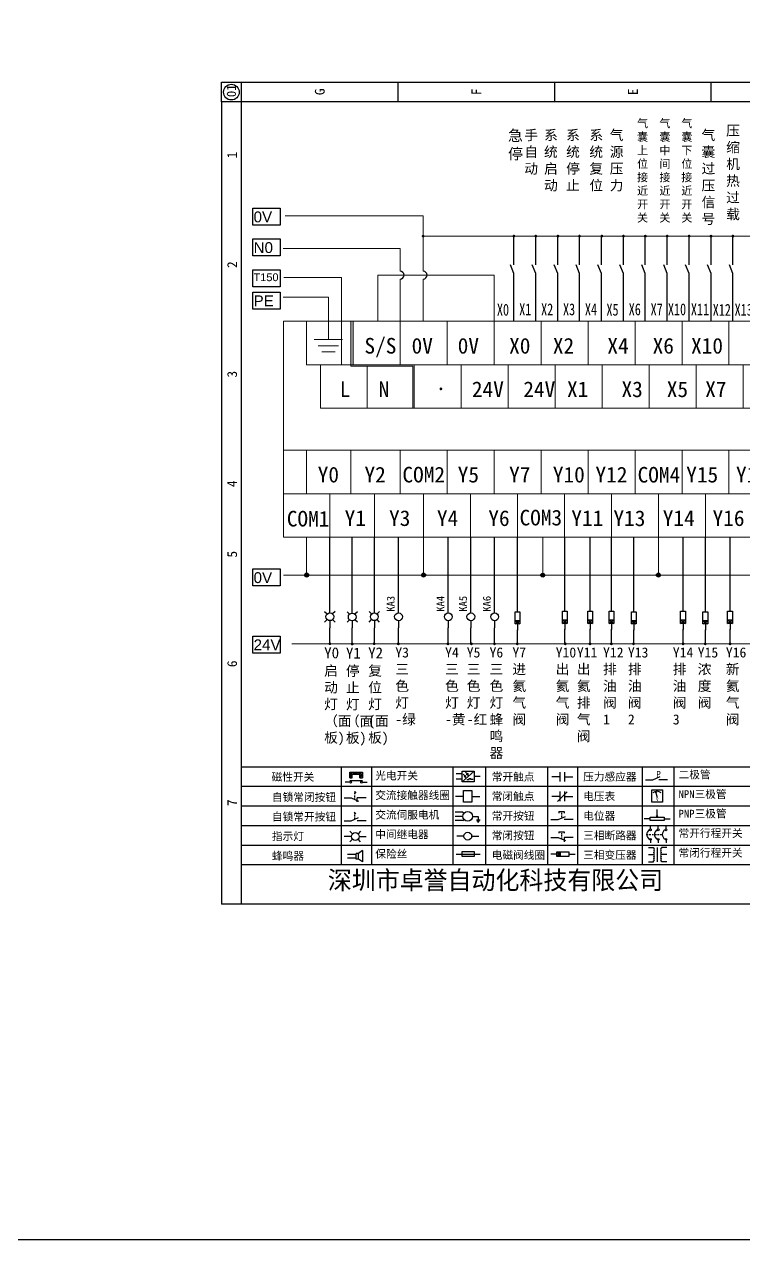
# Model space of a CAD drawing. Extents: x -21176 to 41123, y 80777 to 162275.
# Drawn here: x 38714.5 to 38898.2, y 81013.7 to 81324.3 of the extents above; entities that cross this region are included whole.
import ezdxf

# ---------------------------------------------------------------- set-up
doc = ezdxf.new("R2010")
doc.units = 0
doc.header["$MEASUREMENT"] = 0
doc.layers.add('MISC', color=2, linetype='Continuous')
doc.styles.add('宋体', font='', dxfattribs={"width": 0.75})
doc.styles.add('样式 0', font='')
doc.styles.add('样式 8', font='arial.ttf')
doc.styles.add('汉字', font='')
doc.styles.get('宋体').set_extended_font_data('SimSun')
doc.styles.get('样式 0').set_extended_font_data('KaiTi_GB2312')
doc.styles.get('汉字').set_extended_font_data('新宋体')

# ---------------------------------------------------------------- blocks, each defined once
blk = doc.blocks.new('磁性开关')
at = {"linetype": 'ByBlock'}
h = blk.add_hatch(dxfattribs=at)
h.set_pattern_fill('ANSI31', color=256, scale=0.1, style=0)
h.set_pattern_definition([(45, (0, 0), (-0.224506403, 0.224506403), [])])
h.paths.add_polyline_path([(-1910.88, -776.69), (-1910.88, -775.29), (-1907.69, -775.29), (-1907.69, -776.69), (-1908.31, -776.69), (-1908.31, -775.79), (-1910.25, -775.79), (-1910.25, -776.69)])
for p, q in [((-1910.88, -776.69), (-1910.88, -775.29)), ((-1910.88, -775.29), (-1907.69, -775.29)), ((-1910.25, -776.69), (-1910.25, -775.79)), ((-1910.25, -775.79), (-1908.31, -775.79)), ((-1908.31, -776.69), (-1908.31, -775.79)), ((-1907.69, -775.29), (-1907.69, -776.69)), ((-1910.91, -777.81), (-1912.09, -777.81)), ((-1910.88, -776.69), (-1910.25, -776.69)), ((-1910.88, -777.39), (-1907.69, -777.39)), ((-1908.31, -776.69), (-1907.69, -776.69)), ((-1907.66, -777.81), (-1906.48, -777.81))]:
    blk.add_line(p, q, dxfattribs=at)
for centre in [(-1910.68, -777.81), (-1907.88, -777.81)]:
    blk.add_circle(centre, 0.225, dxfattribs=at)
blk = doc.blocks.new('*U95')
at = {"linetype": 'ByBlock'}
for p, q in [((-1911.92, -782.07), (-1910.06, -782.07)), ((-1910.06, -782.07), (-1908.18, -782.88)), ((-1909.23, -780.45), (-1909.23, -780.67)), ((-1909.23, -780.45), (-1908.92, -780.84)), ((-1909.23, -780.84), (-1909.23, -781.05)), ((-1909.23, -781.23), (-1909.23, -781.44)), ((-1909.23, -781.61), (-1909.23, -781.83)), ((-1909.23, -782), (-1909.23, -782.21)), ((-1909.23, -782.38), (-1909.23, -782.43)), ((-1908.52, -783.07), (-1908.52, -782.07)), ((-1906.25, -782.07), (-1908.52, -782.07))]:
    blk.add_line(p, q, dxfattribs=at)
blk = doc.blocks.new('*U96')
at = {"linetype": 'ByBlock'}
for p, q in [((-1908.88, -791.17), (-1909.23, -790.71)), ((-1909.23, -790.71), (-1909.23, -790.92)), ((-1909.23, -791.09), (-1909.23, -791.31)), ((-1909.23, -791.48), (-1909.23, -791.69)), ((-1909.23, -791.86), (-1909.23, -792.08)), ((-1911.92, -792.89), (-1910.06, -792.89)), ((-1910.06, -792.89), (-1908.18, -792.08)), ((-1909.23, -792.25), (-1909.23, -792.47)), ((-1906.25, -792.89), (-1908.52, -792.89))]:
    blk.add_line(p, q, dxfattribs=at)
blk = doc.blocks.new('蜂鸣器')
at = {"linetype": 'ByBlock'}
for p, q in [((-1908.8, -796.48), (-1911.01, -796.48)), ((-1908.8, -797.46), (-1911.01, -797.46)), ((-1908.25, -796.26), (-1908.8, -796.26)), ((-1908.8, -797.68), (-1908.8, -796.26)), ((-1908.25, -797.68), (-1908.8, -797.68)), ((-1907.17, -795.53), (-1908.25, -796.26)), ((-1908.25, -797.68), (-1908.25, -796.26)), ((-1907.17, -798.41), (-1908.25, -797.68)), ((-1907.17, -795.53), (-1907.17, -798.41))]:
    blk.add_line(p, q, dxfattribs=at)
blk = doc.blocks.new('指示灯')
at = {"linetype": 'ByBlock'}
for p, q in [((-1854.62, -775.59), (-1853.97, -776.23)), ((-1851.9, -775.59), (-1852.54, -776.23)), ((-1854.25, -776.92), (-1856.06, -776.92)), ((-1854.62, -778.25), (-1853.97, -777.61)), ((-1851.9, -778.25), (-1852.54, -777.61)), ((-1852.26, -776.92), (-1850.45, -776.92))]:
    blk.add_line(p, q, dxfattribs=at)
blk.add_circle((-1853.26, -776.92), 0.992, dxfattribs=at)
blk = doc.blocks.new('光电开关')
at = {"linetype": 'ByBlock'}
h = blk.add_hatch(dxfattribs=at)
h.set_pattern_fill('ANSI31', color=256, scale=0.01, style=0)
h.set_pattern_definition([(45, (0.172267, 0), (-0.0224506403, 0.0224506403), [])])
h.paths.add_polyline_path([(-1882.44, -776.34), (-1882.5, -775.91), (-1882.68, -776.07)])
h.paths.add_polyline_path([(-1882.86, -776.23), (-1882.44, -776.34), (-1882.68, -776.07)])
h.paths.add_polyline_path([(-1883.05, -776.88), (-1883.11, -776.45), (-1883.29, -776.61)])
h.paths.add_polyline_path([(-1883.47, -776.77), (-1883.05, -776.88), (-1883.29, -776.61)])
for p, q in [((-1884.01, -775.96), (-1885.56, -775.96)), ((-1880.91, -775.3), (-1884.01, -778.05)), ((-1883.75, -776.09), (-1883.05, -776.88)), ((-1883.14, -775.55), (-1882.44, -776.34)), ((-1882.5, -775.91), (-1882.86, -776.23)), ((-1882.44, -776.34), (-1882.86, -776.23)), ((-1882.44, -776.34), (-1882.5, -775.91)), ((-1884.01, -777.39), (-1885.56, -777.39)), ((-1883.11, -776.45), (-1883.47, -776.77)), ((-1883.05, -776.88), (-1883.47, -776.77)), ((-1883.05, -776.88), (-1883.11, -776.45)), ((-1882.78, -777.47), (-1882.23, -777.47)), ((-1882.23, -777.47), (-1882.23, -777.14)), ((-1882.23, -777.14), (-1881.78, -777.14)), ((-1881.78, -777.47), (-1881.78, -777.14)), ((-1881.23, -777.47), (-1881.78, -777.47)), ((-1879.37, -776.67), (-1880.91, -776.67))]:
    blk.add_line(p, q, dxfattribs=at)
blk.add_lwpolyline([(-1884.01, -775.3), (-1880.91, -775.3), (-1880.91, -778.05), (-1884.01, -778.05)], close=True, dxfattribs=at)
blk = doc.blocks.new('交流接触器线圈')
at = {"linetype": 'ByBlock'}
for p, q in [((-1880.82, -781.77), (-1882.87, -781.77)), ((-1878.72, -781.77), (-1876.67, -781.77))]:
    blk.add_line(p, q, dxfattribs=at)
blk.add_lwpolyline([(-1880.82, -780.28), (-1878.72, -780.28), (-1878.72, -783.26), (-1880.82, -783.26)], close=True, dxfattribs=at)
blk = doc.blocks.new('交流伺服电机')
at = {"linetype": 'ByBlock'}
for p, q in [((-1880.97, -785.75), (-1882.94, -785.75)), ((-1880.97, -785.75), (-1880.65, -786.03)), ((-1880.97, -786.85), (-1882.94, -786.85)), ((-1880.97, -787.94), (-1882.94, -787.94)), ((-1880.97, -787.94), (-1880.65, -787.67)), ((-1878.49, -786.85), (-1877.07, -786.85)), ((-1877.54, -787.72), (-1876.59, -787.72)), ((-1877.38, -788.01), (-1876.75, -788.01)), ((-1877.23, -788.29), (-1876.9, -788.29)), ((-1877.07, -786.85), (-1877.07, -787.72))]:
    blk.add_line(p, q, dxfattribs=at)
blk.add_circle((-1879.73, -786.85), 1.24, dxfattribs=at)
blk = doc.blocks.new('中间继电器')
at = {"linetype": 'ByBlock'}
for p, q in [((-1880.72, -791.92), (-1882.54, -791.92)), ((-1878.74, -791.92), (-1876.92, -791.92))]:
    blk.add_line(p, q, dxfattribs=at)
blk.add_circle((-1879.73, -791.92), 0.992, dxfattribs=at)
blk = doc.blocks.new('保险丝')
at = {"linetype": 'ByBlock'}
blk.add_line((-1882.72, -796.49), (-1876.55, -796.49), dxfattribs=at)
blk.add_lwpolyline([(-1881.2, -795.86), (-1878.06, -795.86), (-1878.06, -797.12), (-1881.2, -797.12)], close=True, dxfattribs=at)
blk = doc.blocks.new('常开按钮')
at = {"linetype": 'ByBlock'}
for p, q in [((-1909.9, -785.68), (-1908.56, -785.68)), ((-1909.9, -785.68), (-1909.9, -786.07)), ((-1909.23, -785.68), (-1909.23, -785.89)), ((-1908.56, -785.68), (-1908.56, -786.07)), ((-1911.92, -787.73), (-1910.06, -787.73)), ((-1910.06, -787.73), (-1908.18, -786.93)), ((-1909.23, -786.06), (-1909.23, -786.28)), ((-1909.23, -786.45), (-1909.23, -786.67)), ((-1909.23, -786.84), (-1909.23, -787.05)), ((-1909.23, -787.22), (-1909.23, -787.38)), ((-1906.25, -787.73), (-1908.52, -787.73))]:
    blk.add_line(p, q, dxfattribs=at)
blk = doc.blocks.new('常开触点')
at = {"linetype": 'ByBlock'}
for p, q in [((-1853.82, -781.77), (-1855.88, -781.77)), ((-1853.82, -782.99), (-1853.82, -780.56)), ((-1852.6, -782.99), (-1852.6, -780.56)), ((-1852.6, -781.77), (-1850.55, -781.77))]:
    blk.add_line(p, q, dxfattribs=at)
blk = doc.blocks.new('常闭触点')
at = {"linetype": 'ByBlock'}
for p, q in [((-1852.01, -785.66), (-1854.43, -788.1)), ((-1853.82, -787.99), (-1853.82, -785.56)), ((-1852.6, -787.99), (-1852.6, -785.56)), ((-1853.82, -786.77), (-1855.88, -786.77)), ((-1852.6, -786.77), (-1850.55, -786.77))]:
    blk.add_line(p, q, dxfattribs=at)
blk = doc.blocks.new('常闭按钮')
at = {"linetype": 'ByBlock'}
for p, q in [((-1854.11, -790.83), (-1852.77, -790.83)), ((-1854.11, -790.83), (-1854.11, -791.22)), ((-1853.44, -790.83), (-1853.44, -791.04)), ((-1853.44, -791.21), (-1853.44, -791.43)), ((-1853.44, -791.6), (-1853.44, -791.82)), ((-1852.77, -790.83), (-1852.77, -791.22)), ((-1856.13, -792.28), (-1854.28, -792.28)), ((-1854.28, -792.28), (-1852.4, -793.09)), ((-1853.44, -791.99), (-1853.44, -792.2)), ((-1853.44, -792.37), (-1853.44, -792.53)), ((-1850.47, -792.28), (-1852.73, -792.28)), ((-1852.73, -792.28), (-1852.73, -793.43))]:
    blk.add_line(p, q, dxfattribs=at)
blk = doc.blocks.new('电磁阀线圈')
at = {"linetype": 'ByBlock'}
for p, q in [((-1854.61, -796.54), (-1856.17, -796.54)), ((-1854.61, -795.92), (-1853.75, -797.16)), ((-1853.75, -795.92), (-1854.61, -797.16)), ((-1853.75, -795.92), (-1853.75, -797.16)), ((-1851.53, -796.54), (-1849.97, -796.54))]:
    blk.add_line(p, q, dxfattribs=at)
blk.add_lwpolyline([(-1854.61, -795.92), (-1851.53, -795.92), (-1851.53, -797.16), (-1854.61, -797.16)], close=True, dxfattribs=at)
blk = doc.blocks.new('电压表')
at = {"linetype": 'ByBlock'}
for p, q in [((-1814.84, -780.75), (-1814.91, -781.13)), ((-1814.6, -781.05), (-1814.91, -781.13)), ((-1814.84, -780.75), (-1814.46, -782.26)), ((-1814.84, -780.75), (-1814.6, -781.05))]:
    blk.add_line(p, q, dxfattribs=at)
blk.add_lwpolyline([(-1815.84, -780.34), (-1813.07, -780.34), (-1813.07, -783.49), (-1815.84, -783.49)], close=True, dxfattribs=at)
blk.add_arc((-1814.46, -782.26), 1.56, 46.8313, 133.1687, dxfattribs=at)
at = {"linetype": 'ByBlock', "insert": (-1814.7, -782.39), "char_height": 0.75, "width": 0.6768, "attachment_point": 1}
blk.add_mtext('V', dxfattribs=at)
blk = doc.blocks.new('电位器')
at = {"linetype": 'ByBlock'}
for p, q in [((-1814.45, -787.3), (-1814.45, -785.39)), ((-1816.21, -787.75), (-1817.79, -787.75)), ((-1814.45, -787.3), (-1814.62, -786.96)), ((-1814.62, -786.96), (-1814.27, -786.96)), ((-1814.45, -787.3), (-1814.27, -786.96)), ((-1812.68, -787.75), (-1811.1, -787.75))]:
    blk.add_line(p, q, dxfattribs=at)
blk.add_lwpolyline([(-1816.21, -787.3), (-1812.68, -787.3), (-1812.68, -788.2), (-1816.21, -788.2)], close=True, dxfattribs=at)
blk = doc.blocks.new('三相断路器')
at = {"linetype": 'ByBlock'}
for p, q in [((-1817.14, -791.74), (-1816.72, -791.74)), ((-1816.45, -791.74), (-1816.03, -791.74)), ((-1816.17, -790.33), (-1816.17, -789.7)), ((-1815.76, -791.74), (-1815.34, -791.74)), ((-1815.07, -791.74), (-1814.65, -791.74)), ((-1814.38, -791.74), (-1813.96, -791.74)), ((-1814.17, -790.33), (-1814.17, -789.7)), ((-1813.69, -791.74), (-1813.27, -791.74)), ((-1812.18, -790.33), (-1812.18, -789.7)), ((-1816.17, -793.19), (-1816.17, -793.83)), ((-1814.17, -793.19), (-1814.17, -793.83)), ((-1812.18, -793.19), (-1812.18, -793.83))]:
    blk.add_line(p, q, dxfattribs=at)
for centre in [(-1816.17, -790.55), (-1814.17, -790.55), (-1812.18, -790.55), (-1816.17, -792.98), (-1814.17, -792.98), (-1812.18, -792.98)]:
    blk.add_circle(centre, 0.219, dxfattribs=at)
for centre in [(-1815.81, -791.74), (-1813.82, -791.74), (-1811.83, -791.74)]:
    blk.add_arc(centre, 1.32, 115.5791, 244.4209, dxfattribs=at)
blk = doc.blocks.new('三相变压器')
at = {"linetype": 'ByBlock'}
for p, q in [((-1816.69, -795.03), (-1815.37, -795.03)), ((-1815.37, -795.03), (-1815.37, -795.24)), ((-1814.34, -798.7), (-1814.34, -795.04)), ((-1812, -795.03), (-1813.32, -795.03)), ((-1813.32, -795.03), (-1813.32, -795.24)), ((-1816.69, -796.87), (-1815.37, -796.87)), ((-1812, -796.87), (-1813.32, -796.87)), ((-1816.69, -798.71), (-1815.37, -798.71)), ((-1815.37, -798.71), (-1815.37, -798.5)), ((-1813.32, -798.71), (-1813.32, -798.5)), ((-1812, -798.71), (-1813.32, -798.71))]:
    blk.add_line(p, q, dxfattribs=at)
for centre, start, end in [((-1815.37, -795.51), 270, 90), ((-1815.37, -796.06), 270, 90), ((-1815.37, -796.6), 270, 90), ((-1815.37, -797.14), 270, 90), ((-1815.37, -797.68), 270, 90), ((-1815.37, -798.23), 270, 90), ((-1813.32, -795.51), 90, 270), ((-1813.32, -796.06), 90, 270), ((-1813.32, -796.6), 90, 270), ((-1813.32, -797.14), 90, 270), ((-1813.32, -797.68), 90, 270), ((-1813.32, -798.23), 90, 270)]:
    blk.add_arc(centre, 0.271, start, end, dxfattribs=at)
blk = doc.blocks.new('压力感应器')
at = {"linetype": 'ByBlock'}
for p, q in [((-1817.44, -777.73), (-1815.59, -777.73)), ((-1815.59, -777.73), (-1813.71, -776.93)), ((-1811.78, -777.73), (-1814.05, -777.73))]:
    blk.add_line(p, q, dxfattribs=at)
at = {"linetype": 'ByBlock', "insert": (-1814.65, -775.48), "char_height": 1.68, "width": 1.2242, "attachment_point": 1}
blk.add_mtext('{\\fNSimSun|b0|i0|c134|p49;P}', dxfattribs=at)

msp = doc.modelspace()

# ---------------------------------------------------------------- hatches: boundary and pattern name
at = {"lineweight": 0}
h = msp.add_hatch(color=256, dxfattribs=at)
edge = h.paths.add_edge_path()
edge.add_line((38797.921, 81248.414), (38797.921, 81237.298))
edge = h.paths.add_edge_path()
edge.add_line((38798.493, 81248.414), (38798.493, 81237.298))
h = msp.add_hatch(color=256, dxfattribs=at)
edge = h.paths.add_edge_path()
edge.add_line((38797.921, 81248.414), (38797.921, 81237.298))
edge = h.paths.add_edge_path()
edge.add_line((38798.493, 81248.414), (38798.493, 81237.298))
h = msp.add_hatch(color=256, dxfattribs=at)
edge = h.paths.add_edge_path()
edge.add_line((38797.921, 81248.414), (38797.921, 81237.298))
edge = h.paths.add_edge_path()
edge.add_line((38798.493, 81248.414), (38798.493, 81237.298))
h = msp.add_hatch(color=256, dxfattribs=at)
edge = h.paths.add_edge_path()
edge.add_line((38797.921, 81248.414), (38797.921, 81237.298))
edge = h.paths.add_edge_path()
edge.add_line((38797.921, 81236.996), (38813.709, 81236.996))
edge = h.paths.add_edge_path()
edge.add_line((38814.111, 81237.298), (38797.921, 81237.298))
for points in [[(38797.921, 81248.414), (38797.921, 81237.298), (38798.493, 81237.298), (38798.493, 81248.414)], [(38797.921, 81236.996), (38797.921, 81237.298), (38814.111, 81237.298), (38814.111, 81226.181), (38813.709, 81226.181), (38813.709, 81236.996)]]:
    msp.add_hatch(color=256, dxfattribs=at).paths.add_polyline_path(points)
at = {"lineweight": -2}
h = msp.add_hatch(color=0, dxfattribs=at)
edge = h.paths.add_edge_path()
edge.add_arc((38786.602, 81183.566), 0.5, 0, 360)
h = msp.add_hatch(color=0, dxfattribs=at)
edge = h.paths.add_edge_path()
edge.add_arc((38816.474, 81183.566), 0.5, 0, 360)
h = msp.add_hatch(color=0, dxfattribs=at)
edge = h.paths.add_edge_path()
edge.add_arc((38846.922, 81183.553), 0.5, 0, 360)
h = msp.add_hatch(color=0, dxfattribs=at)
edge = h.paths.add_edge_path()
edge.add_arc((38876.474, 81183.566), 0.5, 0, 360)

# ---------------------------------------------------------------- linework, layer by layer
at = {"linetype": 'ByBlock'}
for p, q in [((38764.886, 81304.502), (38764.886, 81309.502)), ((38764.886, 81309.502), (39061.886, 81309.502)), ((38769.886, 81309.502), (38769.886, 81099.502)), ((38764.886, 81304.502), (38764.886, 81119.502)), ((39056.886, 81134.502), (38769.886, 81134.502)), ((39056.886, 81129.502), (38769.886, 81129.502)), ((39056.886, 81124.502), (38769.886, 81124.502)), ((38764.886, 81119.502), (38764.886, 81099.502)), ((39056.886, 81119.502), (38769.886, 81119.502)), ((39056.886, 81114.502), (38769.886, 81114.502)), ((39056.886, 81109.502), (38769.886, 81109.502)), ((39061.886, 81099.502), (38764.886, 81099.502))]:
    msp.add_line(p, q, dxfattribs=at)
at = {"lineweight": 0}
for p, q in [((38816.377, 81275.376, 550.938), (38781.15, 81275.376, 550.938)), ((38816.377, 81261.221, 550.938), (38816.377, 81275.376, 550.938)), ((38968.303, 81270.183, 550.938), (38816.377, 81270.183, 550.938)), ((38810.493, 81266.987, 550.938), (38780.645, 81266.987, 550.938)), ((38810.493, 81261.221, 550.938), (38810.493, 81266.987, 550.938)), ((38795.515, 81259.617, 550.938), (38780.789, 81259.617, 550.938)), ((38795.515, 81237.298, 550.938), (38795.515, 81259.617, 550.938)), ((38804.765, 81248.414, 550.938), (38804.765, 81260.221, 550.938)), ((38804.765, 81260.221, 550.938), (38834.493, 81260.221, 550.938)), ((38810.493, 81237.298, 550.938), (38810.493, 81259.221, 550.938)), ((38816.377, 81248.414, 550.938), (38816.377, 81259.221, 550.938)), ((38834.493, 81248.414, 550.938), (38834.493, 81260.221, 550.938)), ((38792.173, 81254.564, 550.938), (38780.645, 81254.564, 550.938)), ((38792.173, 81248.414, 550.938), (38792.173, 81254.564, 550.938)), ((38798.493, 81248.414, 550.938), (38780.665, 81248.414, 550.938)), ((38780.665, 81248.414, 550.938), (39050.07, 81248.414, 550.938)), ((38780.665, 81248.414, 550.938), (38780.665, 81193.251, 550.938)), ((38786.558, 81248.414, 550.938), (38786.558, 81237.298, 550.938)), ((38792.173, 81248.414, 550.938), (38792.173, 81243.767, 550.938)), ((38797.921, 81248.414, 550.938), (38797.921, 81237.298, 550.938)), ((38797.921, 81248.414, 550.938), (38798.493, 81248.414, 550.938)), ((38798.493, 81248.414, 550.938), (38798.493, 81237.298, 550.938)), ((38798.493, 81248.414, 550.938), (38798.493, 81248.414, 550.938)), ((38810.493, 81248.414, 550.938), (38810.493, 81237.298, 550.938)), ((38822.493, 81248.414, 550.938), (38822.493, 81237.298, 550.938)), ((38834.493, 81248.414, 550.938), (38834.493, 81237.298, 550.938)), ((38846.493, 81248.414, 550.938), (38846.493, 81237.298, 550.938)), ((38858.493, 81248.414, 550.938), (38858.493, 81237.298, 550.938)), ((38870.493, 81248.414, 550.938), (38870.493, 81237.298, 550.938)), ((38882.493, 81248.414, 550.938), (38882.493, 81237.298, 550.938)), ((38894.493, 81248.414, 550.938), (38894.493, 81237.298, 550.938)), ((38792.173, 81243.767, 550.938), (38788.562, 81243.767, 550.938)), ((38792.173, 81243.767, 550.938), (38795.784, 81243.767, 550.938)), ((38792.173, 81242.183, 550.938), (38789.593, 81242.183, 550.938)), ((38792.172, 81240.636, 550.938), (38790.453, 81240.636, 550.938)), ((38792.173, 81242.183, 550.938), (38794.752, 81242.183, 550.938)), ((38792.174, 81240.636, 550.938), (38793.893, 81240.636, 550.938)), ((38786.558, 81237.298, 550.938), (38798.493, 81237.298, 550.938)), ((38790.176, 81237.298, 550.938), (38790.176, 81226.181, 550.938)), ((38797.921, 81237.298, 550.938), (38798.493, 81237.298, 550.938)), ((38814.111, 81237.298, 550.938), (38797.921, 81237.298, 550.938)), ((38797.921, 81236.996, 550.938), (38797.921, 81237.298, 550.938)), ((38797.921, 81237.298, 550.938), (38798.493, 81237.298, 550.938)), ((38798.493, 81237.298, 550.938), (38982.111, 81237.298, 550.938)), ((38814.111, 81237.298, 550.938), (38814.111, 81226.181, 550.938)), ((38826.111, 81237.298, 550.938), (38826.111, 81226.181, 550.938)), ((38838.111, 81237.298, 550.938), (38838.111, 81226.181, 550.938)), ((38850.111, 81237.298, 550.938), (38850.111, 81226.181, 550.938)), ((38862.111, 81237.298, 550.938), (38862.111, 81226.181, 550.938)), ((38874.111, 81237.298, 550.938), (38874.111, 81226.181, 550.938)), ((38886.111, 81237.298, 550.938), (38886.111, 81226.181, 550.938)), ((38898.111, 81237.298, 550.938), (38898.111, 81226.181, 550.938)), ((38797.921, 81236.996, 550.938), (38813.709, 81236.996, 550.938)), ((38802.111, 81236.996, 550.938), (38802.111, 81226.181, 550.938)), ((38813.709, 81236.996, 550.938), (38813.709, 81226.181, 550.938)), ((38790.176, 81226.181, 550.938), (38982.111, 81226.181, 550.938)), ((38813.709, 81226.181, 550.938), (38814.111, 81226.181, 550.938)), ((38780.665, 81215.484, 550.938), (38798.493, 81215.484, 550.938)), ((39038.493, 81215.484, 550.938), (38780.665, 81215.484, 550.938)), ((38786.558, 81215.484, 550.938), (38786.558, 81204.367, 550.938)), ((38797.921, 81215.484, 550.938), (38798.493, 81215.484, 550.938)), ((38797.921, 81215.484, 550.938), (38797.921, 81204.367, 550.938)), ((38797.921, 81215.484, 550.938), (38798.493, 81215.484, 550.938)), ((38797.921, 81215.484, 550.938), (38798.493, 81215.484, 550.938)), ((38798.493, 81215.484, 550.938), (38798.493, 81215.484, 550.938)), ((38810.493, 81215.484, 550.938), (38810.493, 81204.367, 550.938)), ((38822.493, 81215.484, 550.938), (38822.493, 81204.367, 550.938)), ((38834.493, 81215.484, 550.938), (38834.493, 81204.367, 550.938)), ((38846.493, 81215.484, 550.938), (38846.493, 81204.367, 550.938)), ((38858.493, 81215.484, 550.938), (38858.493, 81204.367, 550.938)), ((38870.493, 81215.484, 550.938), (38870.493, 81204.367, 550.938)), ((38882.493, 81215.484, 550.938), (38882.493, 81204.367, 550.938)), ((38894.493, 81215.484, 550.938), (38894.493, 81204.367, 550.938)), ((38780.665, 81204.367, 550.938), (38798.493, 81204.367, 550.938)), ((38792.539, 81204.367, 550.938), (38792.539, 81193.251, 550.938)), ((38814.111, 81204.367, 550.938), (38797.921, 81204.367, 550.938)), ((38797.921, 81204.367, 550.938), (38798.493, 81204.367, 550.938)), ((38797.921, 81204.367, 550.938), (38798.493, 81204.367, 550.938)), ((38798.493, 81204.367, 550.938), (39044.474, 81204.367, 550.938)), ((38803.902, 81204.367, 550.938), (38803.902, 81193.251, 550.938)), ((38816.474, 81204.367, 550.938), (38816.474, 81193.251, 550.938)), ((38828.474, 81204.367, 550.938), (38828.474, 81193.251, 550.938)), ((38840.474, 81204.367, 550.938), (38840.474, 81193.251, 550.938)), ((38852.474, 81204.367, 550.938), (38852.474, 81193.251, 550.938)), ((38864.474, 81204.367, 550.938), (38864.474, 81193.251, 550.938)), ((38876.474, 81204.367, 550.938), (38876.474, 81193.251, 550.938)), ((38888.474, 81204.367, 550.938), (38888.474, 81193.251, 550.938)), ((38792.539, 81193.251, 550.938), (38780.665, 81193.251, 550.938)), ((38786.602, 81193.251, 550.938), (38786.602, 81183.566, 550.938)), ((38792.539, 81193.251, 550.938), (38804.474, 81193.251, 550.938)), ((38803.902, 81193.251, 550.938), (38804.474, 81193.251, 550.938)), ((38803.902, 81193.251, 550.938), (38804.474, 81193.251, 550.938)), ((38804.474, 81193.251, 550.938), (39044.474, 81193.251, 550.938)), ((38816.474, 81193.251, 550.938), (38816.474, 81183.566, 550.938)), ((38846.922, 81193.238, 550.938), (38846.922, 81183.553, 550.938)), ((38876.474, 81193.251, 550.938), (38876.474, 81183.566, 550.938)), ((38780.665, 81183.566, 550.938), (38999.878, 81183.566, 550.938)), ((38782.841, 81166.013, 550.938), (39051.666, 81166.013, 550.938))]:
    msp.add_line(p, q, dxfattribs=at)
for p, q in [((38839.56, 81262.839, 550.938), (38839.56, 81270.183, 550.938)), ((38845.154, 81262.839, 550.938), (38845.154, 81270.183, 550.938)), ((38850.748, 81262.839, 550.938), (38850.748, 81270.183, 550.938)), ((38856.342, 81262.839, 550.938), (38856.342, 81270.183, 550.938)), ((38861.936, 81262.839, 550.938), (38861.936, 81270.183, 550.938)), ((38867.531, 81262.839, 550.938), (38867.531, 81270.183, 550.938)), ((38873.125, 81262.839, 550.938), (38873.125, 81270.183, 550.938)), ((38878.718, 81262.839, 550.938), (38878.718, 81270.183, 550.938)), ((38884.312, 81262.839, 550.938), (38884.312, 81270.183, 550.938)), ((38889.906, 81262.839, 550.938), (38889.906, 81270.183, 550.938)), ((38895.5, 81262.839, 550.938), (38895.5, 81270.183, 550.938)), ((38839.56, 81260.625, 550.938), (38838.656, 81262.839, 550.938)), ((38839.56, 81260.625, 550.938), (38838.656, 81262.839, 550.938)), ((38845.154, 81260.625, 550.938), (38844.249, 81262.839, 550.938)), ((38845.154, 81260.625, 550.938), (38844.249, 81262.839, 550.938)), ((38850.748, 81260.625, 550.938), (38849.843, 81262.839, 550.938)), ((38850.748, 81260.625, 550.938), (38849.843, 81262.839, 550.938)), ((38856.342, 81260.625, 550.938), (38855.437, 81262.839, 550.938)), ((38856.342, 81260.625, 550.938), (38855.437, 81262.839, 550.938)), ((38861.936, 81260.625, 550.938), (38861.031, 81262.839, 550.938)), ((38861.936, 81260.625, 550.938), (38861.031, 81262.839, 550.938)), ((38867.531, 81260.625, 550.938), (38866.626, 81262.839, 550.938)), ((38867.531, 81260.625, 550.938), (38866.626, 81262.839, 550.938)), ((38873.125, 81260.625, 550.938), (38872.22, 81262.839, 550.938)), ((38873.125, 81260.625, 550.938), (38872.22, 81262.839, 550.938)), ((38878.718, 81260.625, 550.938), (38877.814, 81262.839, 550.938)), ((38878.718, 81260.625, 550.938), (38877.814, 81262.839, 550.938)), ((38884.312, 81260.625, 550.938), (38883.407, 81262.839, 550.938)), ((38884.312, 81260.625, 550.938), (38883.407, 81262.839, 550.938)), ((38889.906, 81260.625, 550.938), (38889.001, 81262.839, 550.938)), ((38889.906, 81260.625, 550.938), (38889.001, 81262.839, 550.938)), ((38895.5, 81260.625, 550.938), (38894.595, 81262.839, 550.938)), ((38895.5, 81260.625, 550.938), (38894.595, 81262.839, 550.938)), ((38839.56, 81248.414, 550.938), (38839.56, 81260.625, 550.938)), ((38845.154, 81259.301, 550.938), (38845.154, 81260.625, 550.938)), ((38845.154, 81248.414, 550.938), (38845.154, 81260.625, 550.938)), ((38850.748, 81248.414, 550.938), (38850.748, 81260.625, 550.938)), ((38856.342, 81248.414, 550.938), (38856.342, 81260.625, 550.938)), ((38861.936, 81248.414, 550.938), (38861.936, 81260.625, 550.938)), ((38867.531, 81248.414, 550.938), (38867.531, 81260.625, 550.938)), ((38873.125, 81259.301, 550.938), (38873.125, 81260.625, 550.938)), ((38873.125, 81248.414, 550.938), (38873.125, 81260.625, 550.938)), ((38878.718, 81248.414, 550.938), (38878.718, 81260.625, 550.938)), ((38884.312, 81248.414, 550.938), (38884.312, 81260.625, 550.938)), ((38889.906, 81248.414, 550.938), (38889.906, 81260.625, 550.938)), ((38895.5, 81248.414, 550.938), (38895.5, 81260.625, 550.938)), ((38792.538, 81175.724, 550.938), (38792.539, 81193.251, 550.938)), ((38798.252, 81175.669, 550.938), (38798.253, 81193.251, 550.938)), ((38803.901, 81175.724, 550.938), (38803.902, 81193.251, 550.938)), ((38810.081, 81175.711, 550.938), (38810.082, 81193.237, 550.938)), ((38822.789, 81175.711, 550.938), (38822.79, 81193.237, 550.938)), ((38828.562, 81175.711, 550.938), (38828.563, 81193.238, 550.938)), ((38834.636, 81175.71, 550.938), (38834.637, 81193.238, 550.938)), ((38840.477, 81175.71, 550.938), (38840.478, 81193.238, 550.938)), ((38852.57, 81175.711, 550.938), (38852.571, 81193.239, 550.938)), ((38859.037, 81175.71, 550.938), (38859.038, 81193.237, 550.938)), ((38864.473, 81175.711, 550.938), (38864.474, 81193.237, 550.938)), ((38870.181, 81175.711, 550.938), (38870.182, 81193.237, 550.938)), ((38882.765, 81175.711, 550.938), (38882.766, 81193.237, 550.938)), ((38888.473, 81175.711, 550.938), (38888.474, 81193.237, 550.938)), ((38894.765, 81175.711, 550.938), (38894.766, 81193.237, 550.938)), ((38792.538, 81166.013, 550.938), (38792.538, 81170.112, 550.938)), ((38798.252, 81165.957, 550.938), (38798.252, 81170.056, 550.938)), ((38803.901, 81166.013, 550.938), (38803.901, 81170.112, 550.938)), ((38810.081, 81165.999, 550.938), (38810.081, 81170.098, 550.938)), ((38822.789, 81165.999, 550.938), (38822.789, 81170.098, 550.938)), ((38828.562, 81165.999, 550.938), (38828.562, 81170.098, 550.938)), ((38834.636, 81165.999, 550.938), (38834.636, 81170.098, 550.938)), ((38840.477, 81165.842, 550.938), (38840.477, 81169.59, 550.938)), ((38852.57, 81166, 550.938), (38852.57, 81169.748, 550.938)), ((38859.037, 81166, 550.938), (38859.037, 81169.748, 550.938)), ((38864.473, 81166, 550.938), (38864.473, 81169.748, 550.938)), ((38870.181, 81165.842, 550.938), (38870.181, 81169.591, 550.938)), ((38882.765, 81166, 550.938), (38882.765, 81169.748, 550.938)), ((38888.473, 81165.842, 550.938), (38888.473, 81169.591, 550.938)), ((38894.765, 81166, 550.938), (38894.765, 81169.748, 550.938))]:
    msp.add_line(p, q)
at = {"color": 0, "lineweight": -2}
for p, q in [((38795.465, 81134.502), (38795.465, 81109.502)), ((38803.142, 81134.502), (38803.142, 81109.502)), ((38823.932, 81134.502), (38823.932, 81109.502)), ((38832.285, 81134.502), (38832.285, 81109.502)), ((38848.14, 81134.502), (38848.14, 81109.502)), ((38855.789, 81134.502), (38855.789, 81109.502)), ((38872.281, 81134.502), (38872.281, 81109.502)), ((38880.383, 81134.502), (38880.383, 81109.502))]:
    msp.add_line(p, q, dxfattribs=at)
at = {"color": 0, "lineweight": -2, "elevation": 550.938}
msp.add_lwpolyline([(38336.418, 82164.377), (39914.271, 82164.377), (39914.271, 81013.737), (38336.418, 81013.737)], close=True, dxfattribs=at)
at = {"linetype": 'ByBlock'}
for points in [[(38809.886, 81309.502), (38809.886, 81304.502)], [(38849.886, 81309.502), (38849.886, 81304.502)], [(38889.886, 81309.502), (38889.886, 81304.502)], [(39056.886, 81304.502), (38764.886, 81304.502)]]:
    msp.add_lwpolyline(points, dxfattribs=at)
at = {"color": 1, "lineweight": -3, "elevation": 550.938}
for points in [[(38772.87, 81277.344), (38779.811, 81277.344), (38779.811, 81272.991), (38772.87, 81272.991)], [(38772.87, 81269.503), (38779.811, 81269.503), (38779.811, 81265.15), (38772.87, 81265.15)], [(38772.87, 81261.54), (38779.811, 81261.54), (38779.811, 81257.187), (38772.87, 81257.187)], [(38772.87, 81255.904), (38779.811, 81255.904), (38779.811, 81251.552), (38772.87, 81251.552)], [(38772.87, 81185.165), (38779.811, 81185.165), (38779.811, 81180.813), (38772.87, 81180.813)], [(38772.87, 81167.991), (38779.811, 81167.991), (38779.811, 81163.638), (38772.87, 81163.638)]]:
    msp.add_lwpolyline(points, close=True, dxfattribs=at)
at = {"const_width": 0.353, "elevation": 550.938}
for points in [[(38816.195, 81270.183, 1), (38816.548, 81270.183, 1)], [(38839.378, 81270.183, 1), (38839.732, 81270.183, 1)], [(38844.974, 81270.183, 1), (38845.327, 81270.183, 1)], [(38850.63, 81270.183, 1), (38850.983, 81270.183, 1)], [(38856.136, 81270.183, 1), (38856.489, 81270.183, 1)], [(38861.856, 81270.183, 1), (38862.209, 81270.183, 1)], [(38867.354, 81270.183, 1), (38867.707, 81270.183, 1)], [(38872.948, 81270.183, 1), (38873.301, 81270.183, 1)], [(38878.542, 81270.183, 1), (38878.895, 81270.183, 1)], [(38884.136, 81270.183, 1), (38884.489, 81270.183, 1)], [(38889.73, 81270.183, 1), (38890.083, 81270.183, 1)], [(38895.324, 81270.183, 1), (38895.677, 81270.183, 1)], [(38792.362, 81166.014, 1), (38792.715, 81166.014, 1)], [(38798.076, 81165.958, 1), (38798.429, 81165.958, 1)], [(38803.678, 81166.014, 1), (38804.031, 81166.014, 1)], [(38809.864, 81166, 1), (38810.217, 81166, 1)], [(38822.526, 81166, 1), (38822.879, 81166, 1)], [(38828.525, 81166, 1), (38828.878, 81166, 1)], [(38834.409, 81166, 1), (38834.762, 81166, 1)], [(38840.233, 81166, 1), (38840.586, 81166, 1)], [(38852.491, 81166, 1), (38852.844, 81166, 1)], [(38858.814, 81166, 1), (38859.167, 81166, 1)], [(38864.256, 81166, 1), (38864.609, 81166, 1)], [(38869.918, 81166, 1), (38870.271, 81166, 1)], [(38882.589, 81166, 1), (38882.942, 81166, 1)], [(38888.246, 81166, 1), (38888.599, 81166, 1)], [(38894.589, 81166, 1), (38894.942, 81166, 1)]]:
    msp.add_lwpolyline(points, format="xyb", close=True, dxfattribs=at)
at = {"linetype": 'ByBlock'}
msp.add_circle((38767.374, 81306.974), 2, dxfattribs=at)
at = {"color": 0, "lineweight": -2}
for centre in [(38786.602, 81183.566, 550.938), (38816.474, 81183.566, 550.938), (38846.922, 81183.553, 550.938), (38876.474, 81183.566, 550.938)]:
    msp.add_circle(centre, 0.5, dxfattribs=at)
for centre in [(38810.493, 81260.221, 550.938), (38816.377, 81260.221, 550.938)]:
    msp.add_arc(centre, 1, 270, 90, dxfattribs=at)

# ---------------------------------------------------------------- block references
at = {"linetype": 'ByBlock', "rotation": 90}
for name, p in [('指示灯', (38015.618, 83026.175, 550.938)), ('指示灯', (38021.332, 83026.12, 550.938)), ('指示灯', (38026.981, 83026.175, 550.938)), ('中间继电器', (38018.161, 83052.635, 550.938)), ('中间继电器', (38030.869, 83052.634, 550.938)), ('中间继电器', (38036.642, 83052.634, 550.938)), ('中间继电器', (38042.716, 83052.634, 550.938)), ('电磁阀线圈', (38043.938, 83025.685, 550.938)), ('电磁阀线圈', (38056.031, 83025.843, 550.938)), ('电磁阀线圈', (38062.498, 83025.843, 550.938)), ('电磁阀线圈', (38067.934, 83025.843, 550.938)), ('电磁阀线圈', (38073.642, 83025.686, 550.938)), ('电磁阀线圈', (38086.226, 83025.843, 550.938)), ('电磁阀线圈', (38091.934, 83025.686, 550.938)), ('电磁阀线圈', (38098.226, 83025.843, 550.938))]:
    msp.add_blockref(name, p, dxfattribs=at)
at = {"linetype": 'ByBlock'}
for name, p in [('磁性开关', (40708.528, 81908.461)), ('光电开关', (40710.339, 81908.77)), ('常开触点', (40705.153, 81913.799)), ('压力感应器', (40690.592, 81909.018)), ('电压表', (40690.592, 81909.018)), ('*U95', (40708.075, 81908.679)), ('交流接触器线圈', (40707.499, 81908.77)), ('常闭触点', (40705.153, 81913.799)), ('*U96', (40708.075, 81913.679)), ('交流伺服电机', (40707.499, 81908.77)), ('常开按钮', (40760.939, 81908.799)), ('电位器', (40690.592, 81909.018)), ('三相断路器', (40690.592, 81909.018)), ('指示灯', (40652.289, 81893.679)), ('中间继电器', (40707.499, 81908.77)), ('常闭按钮', (40705.153, 81908.799)), ('蜂鸣器', (40708.075, 81908.679)), ('三相变压器', (40690.592, 81909.018)), ('保险丝', (40707.499, 81908.77)), ('电磁阀线圈', (40705.153, 81908.799))]:
    msp.add_blockref(name, p, dxfattribs=at)

# ---------------------------------------------------------------- texts
at = {"linetype": 'ByBlock', "attachment_point": 1, "rotation": 90}
for s, insert, char_height, width in [('{\\fKaiTi_GB2312|b0|i0|c134|p0;01}', (38766.175, 81305.7), 2.4, 60.2542), ('{\\fKaiTi_GB2312|b0|i0|c134|p0;G}', (38788.715, 81306.21), 2.5, 5), ('{\\fKaiTi_GB2312|b0|i0|c134|p0;F}', (38828.715, 81306.21), 2.5, 5), ('{\\fKaiTi_GB2312|b0|i0|c134|p0;E}', (38868.715, 81306.21), 2.5, 5), ('{\\fKaiTi_GB2312|b0|i0|c134|p49;1}', (38766.315, 81290.046), 2.5, 11.7517), ('{\\fKaiTi_GB2312|b0|i0|c134|p49;2}', (38766.315, 81262.046), 2.5, 11.7517), ('{\\fKaiTi_GB2312|b0|i0|c134|p49;3}', (38766.315, 81234.046), 2.5, 11.7517), ('{\\fKaiTi_GB2312|b0|i0|c134|p49;4}', (38766.315, 81206.046), 2.5, 11.7517), ('{\\fKaiTi_GB2312|b0|i0|c134|p49;5}', (38766.315, 81188.046), 2.5, 11.7517), ('{\\fKaiTi_GB2312|b0|i0|c134|p49;6}', (38766.315, 81160.046), 2.5, 11.7517), ('{\\fKaiTi_GB2312|b0|i0|c134|p49;7}', (38766.315, 81124.54), 2.5, 11.7517)]:
    msp.add_mtext(s, dxfattribs=dict(at, insert=insert, char_height=char_height, width=width))
for s, insert, char_height, width, attachment_point, style in [('0V', (38773.058, 81276.482, 550.938), 2.772, 4.96666, 1, '样式 8'), ('N0', (38773.058, 81268.641, 550.938), 2.772, 4.96666, 1, '样式 8'), ('T150', (38773.058, 81260.677, 550.938), 2, 4.96666, 1, '样式 8'), ('PE', (38773.058, 81255.042, 550.938), 2.772, 4.96666, 1, '样式 8'), ('X0', (38836.765, 81251.361, 550.938), 3.0375, 4.05633, 5, '宋体'), ('X1', (38842.459, 81251.459, 550.938), 3.0375, 4.05633, 5, '宋体'), ('X2', (38848.053, 81251.459, 550.938), 3.0375, 4.05633, 5, '宋体'), ('X3', (38853.647, 81251.459, 550.938), 3.0375, 4.05633, 5, '宋体'), ('X4', (38859.241, 81251.459, 550.938), 3.0375, 4.05633, 5, '宋体'), ('X5', (38864.735, 81251.36, 550.938), 3.0375, 4.05633, 5, '宋体'), ('X6', (38870.429, 81251.458, 550.938), 3.0375, 4.05633, 5, '宋体'), ('X7', (38876.023, 81251.458, 550.938), 3.0375, 4.05633, 5, '宋体'), ('X10', (38881.224, 81251.458, 550.938), 3.0375, 4.05633, 5, '宋体'), ('X11', (38887.094, 81251.458, 550.938), 3.0375, 4.05633, 5, '宋体'), ('X12', (38892.662, 81251.356, 550.938), 3.0375, 4.05633, 5, '宋体'), ('X13', (38898.256, 81251.356, 550.938), 3.0375, 4.05633, 5, '宋体'), ('0V', (38773.058, 81184.303, 550.938), 2.772, 4.96666, 1, '样式 8'), ('24V', (38773.058, 81167.128, 550.938), 2.772, 4.96666, 1, '样式 8')]:
    msp.add_mtext(s, dxfattribs=dict(insert=insert, char_height=char_height, width=width, attachment_point=attachment_point, style=style))
at = {"char_height": 4, "width": 165.1089, "attachment_point": 1}
for s, insert in [('{\\f宋体|b0|i0|c134|p2;S/S}', (38801.385, 81244.166, 550.938)), ('{\\f宋体|b0|i0|c134|p2;0V}', (38813.416, 81244.166, 550.938)), ('{\\f宋体|b0|i0|c134|p2;0V}', (38825.199, 81244.166, 550.938)), ('{\\f宋体|b0|i0|c134|p2;X0}', (38838.333, 81244.166, 550.938)), ('{\\f宋体|b0|i0|c134|p2;X2}', (38849.502, 81244.166, 550.938)), ('{\\f宋体|b0|i0|c134|p2;X4}', (38863.42, 81244.166, 550.938)), ('{\\f宋体|b0|i0|c134|p2;X6}', (38874.989, 81244.166, 550.938)), ('{\\f宋体|b0|i0|c134|p2;X10}', (38884.804, 81244.166, 550.938)), ('{\\f宋体|b0|i0|c134|p2;L}', (38795.062, 81233.049, 550.938)), ('{\\f宋体|b0|i0|c134|p2;N}', (38805.002, 81233.049, 550.938)), ('{\\f宋体|b0|i0|c134|p2;.}', (38819.547, 81234.837, 550.938)), ('{\\f宋体|b0|i0|c134|p2;24V}', (38828.816, 81233.049, 550.938)), ('{\\f宋体|b0|i0|c134|p2;24V}', (38841.95, 81233.049, 550.938)), ('{\\f宋体|b0|i0|c134|p2;X1}', (38853.12, 81233.049, 550.938)), ('{\\f宋体|b0|i0|c134|p2;X3}', (38867.037, 81233.049, 550.938)), ('{\\f宋体|b0|i0|c134|p2;X5}', (38878.606, 81233.049, 550.938)), ('{\\f宋体|b0|i0|c134|p2;X7}', (38888.422, 81233.049, 550.938)), ('{\\f宋体|b0|i0|c134|p2;Y0}', (38789.435, 81211.235, 550.938)), ('{\\f宋体|b0|i0|c134|p2;Y2}', (38801.385, 81211.235, 550.938)), ('{\\f宋体|b0|i0|c134|p2;COM2}', (38811.076, 81211.235, 550.938)), ('{\\f宋体|b0|i0|c134|p2;Y5}', (38825.199, 81211.235, 550.938)), ('{\\f宋体|b0|i0|c134|p2;Y7}', (38838.333, 81211.235, 550.938)), ('{\\f宋体|b0|i0|c134|p2;Y10}', (38849.502, 81211.235, 550.938)), ('{\\f宋体|b0|i0|c134|p2;Y12}', (38860.388, 81211.235, 550.938)), ('{\\f宋体|b0|i0|c134|p2;COM4}', (38871.148, 81211.208, 550.938)), ('{\\f宋体|b0|i0|c134|p2;Y15}', (38883.572, 81211.235, 550.938)), ('{\\f宋体|b0|i0|c134|p2;Y17}', (38896.286, 81211.235, 550.938)), ('{\\f宋体|b0|i0|c134|p2;COM1}', (38781.542, 81199.981, 550.938)), ('{\\f宋体|b0|i0|c134|p2;Y1}', (38796.317, 81200.119, 550.938)), ('{\\f宋体|b0|i0|c134|p2;Y3}', (38807.659, 81200.119, 550.938)), ('{\\f宋体|b0|i0|c134|p2;Y4}', (38819.885, 81200.119, 550.938)), ('{\\f宋体|b0|i0|c134|p2;Y6}', (38833.018, 81200.119, 550.938)), ('{\\f宋体|b0|i0|c134|p2;COM3}', (38840.991, 81200.257, 550.938)), ('{\\f宋体|b0|i0|c134|p2;Y11}', (38854.222, 81200.119, 550.938)), ('{\\f宋体|b0|i0|c134|p2;Y13}', (38864.982, 81200.091, 550.938)), ('{\\f宋体|b0|i0|c134|p2;Y14}', (38877.584, 81200.119, 550.938)), ('{\\f宋体|b0|i0|c134|p2;Y16}', (38890.297, 81200.119, 550.938))]:
    msp.add_mtext(s, dxfattribs=dict(at, insert=insert))
at = {"char_height": 2, "width": 165.1089, "attachment_point": 1, "rotation": 90}
for s, insert in [('{\\f宋体|b0|i0|c134|p2;KA3}', (38807.084, 81174.179, 550.938)), ('{\\f宋体|b0|i0|c134|p2;KA4}', (38819.792, 81174.178, 550.938)), ('{\\f宋体|b0|i0|c134|p2;KA5}', (38825.565, 81174.178, 550.938)), ('{\\f宋体|b0|i0|c134|p2;KA6}', (38831.639, 81174.178, 550.938))]:
    msp.add_mtext(s, dxfattribs=dict(at, insert=insert))
at = {"char_height": 2, "attachment_point": 1, "style": '汉字'}
for s, insert in [('{\\fKaiTi_GB2312|b0|i0|c134|p49;磁性开关}', (38777.661, 81132.973)), ('{\\fKaiTi_GB2312|b0|i0|c134|p49;光电开关}', (38804.136, 81133.31)), ('{\\fKaiTi_GB2312|b0|i0|c134|p49;常开触点}', (38833.89, 81133.023)), ('{\\fKaiTi_GB2312|b0|i0|c134|p49;压力感应器}', (38857.25, 81133.033)), ('{\\fKaiTi_GB2312|b0|i0|c134|p49;二极管}', (38881.616, 81133.594)), ('{\\fKaiTi_GB2312|b0|i0|c134|p49;交流接触器线圈}', (38804.136, 81128.31)), ('{\\fKaiTi_GB2312|b0|i0|c134|p49;NPN三极管}', (38881.616, 81128.594)), ('{\\fKaiTi_GB2312|b0|i0|c134|p49;自锁常闭按钮}', (38777.742, 81127.816)), ('{\\fKaiTi_GB2312|b0|i0|c134|p49;常闭触点}', (38833.89, 81128.023)), ('{\\fKaiTi_GB2312|b0|i0|c134|p49;电压表}', (38857.25, 81128.033)), ('{\\fKaiTi_GB2312|b0|i0|c134|p49;自锁常开按钮}', (38777.742, 81122.816)), ('{\\fKaiTi_GB2312|b0|i0|c134|p49;交流伺服电机}', (38804.136, 81123.31)), ('{\\fKaiTi_GB2312|b0|i0|c134|p49;常开按钮}', (38833.89, 81123.023)), ('{\\fKaiTi_GB2312|b0|i0|c134|p49;电位器}', (38857.25, 81123.033)), ('{\\fKaiTi_GB2312|b0|i0|c134|p49;PNP三极管}', (38881.616, 81123.594)), ('{\\fKaiTi_GB2312|b0|i0|c134|p49;指示灯}', (38777.742, 81117.816)), ('{\\fKaiTi_GB2312|b0|i0|c134|p49;中间继电器}', (38804.136, 81118.31)), ('{\\fKaiTi_GB2312|b0|i0|c134|p49;常闭按钮}', (38833.89, 81118.023)), ('{\\fKaiTi_GB2312|b0|i0|c134|p49;三相断路器}', (38857.25, 81118.033)), ('{\\fKaiTi_GB2312|b0|i0|c134|p49;常开行程开关}', (38881.616, 81118.594)), ('{\\fKaiTi_GB2312|b0|i0|c134|p49;蜂鸣器}', (38777.742, 81112.816)), ('{\\fKaiTi_GB2312|b0|i0|c134|p49;保险丝}', (38804.136, 81113.31)), ('{\\fKaiTi_GB2312|b0|i0|c134|p49;电磁阀线圈}', (38833.89, 81113.023)), ('{\\fKaiTi_GB2312|b0|i0|c134|p49;三相变压器}', (38857.25, 81113.033)), ('{\\fKaiTi_GB2312|b0|i0|c134|p49;常闭行程开关}', (38881.616, 81113.594))]:
    msp.add_mtext(s, dxfattribs=dict(at, insert=insert))
at = {"color": 0, "lineweight": -2, "insert": (38792.019, 81107.973), "char_height": 4.70644, "width": 96.11383, "attachment_point": 1}
msp.add_mtext('深圳市卓誉自动化科技有限公司', dxfattribs=at)
at = {"layer": 'MISC', "color": 0, "width": 5.01683, "attachment_point": 1, "style": '样式 0'}
for s, insert, char_height in [('{\\f宋体|b0|i0|c134|p49;\\C7;气囊上位接近开关}', (38871.011, 81300.021, 550.938), 2.0667), ('{\\f宋体|b0|i0|c134|p49;\\C7;气囊中间接近开关}', (38876.721, 81300.021, 550.938), 2.0667), ('{\\f宋体|b0|i0|c134|p49;\\C7;气囊下位接近开关}', (38882.317, 81300.021, 550.938), 2.0667), ('急停', (38838.051, 81297.28, 550.938), 2.8), ('{\\f宋体|b0|i0|c134|p49;\\H0.916667x;\\C7;手自动}', (38842.208, 81297.28, 550.938), 2.8), ('{\\f宋体|b0|i0|c134|p49;\\H0.916667x;\\C7;系统启动}', (38847.256, 81297.28, 550.938), 2.8), ('{\\f宋体|b0|i0|c134|p49;\\H0.916667x;\\C7;系统停止}', (38852.897, 81297.28, 550.938), 2.8), ('{\\f宋体|b0|i0|c134|p49;\\H0.916667x;\\C7;系统复位}', (38858.836, 81297.28, 550.938), 2.8), ('{\\f宋体|b0|i0|c134|p49;\\H0.916667x;\\C7;气源压力}', (38864.033, 81297.28, 550.938), 2.8), ('{\\f宋体|b0|i0|c134|p49;\\H0.916667x;\\C7;气囊过压信号}', (38887.491, 81297.28, 550.938), 2.8), ('{\\f宋体|b0|i0|c134|p49;\\H0.916667x;\\C7;压缩机热过载}', (38893.77, 81298.444, 550.938), 2.8), ('{\\f宋体|b0|i0|c134|p49;\\C7;Y0\\P\\H0.916667x;启动灯（面板)}', (38791.087, 81165.097, 550.938), 2.8), ('{\\f宋体|b0|i0|c134|p49;\\C7;Y1\\P\\f宋体|b0|i0|c134|p49;\\H0.916667x;停止灯（面板)}', (38796.646, 81165.041, 550.938), 2.8), ('{\\f宋体|b0|i0|c134|p49;\\C7;Y2\\P\\f宋体|b0|i0|c134|p49;\\H0.916667x;复位灯(面板)}', (38802.325, 81165.097, 550.938), 2.8), ('{\\f宋体|b0|i0|c134|p49;\\H0.916667x;\\C7;Y3\\P三色灯\\P-绿}', (38809.262, 81165.083, 550.938), 2.8), ('{\\f宋体|b0|i0|c134|p49;\\H0.916667x;\\C7;Y4\\P三色灯\\P-黄}', (38821.975, 81165.083, 550.938), 2.8), ('{\\f宋体|b0|i0|c134|p49;\\H0.916667x;\\C7;Y5\\P三色灯\\P-红}', (38827.503, 81165.083, 550.938), 2.8), ('{\\f宋体|b0|i0|c134|p49;\\H0.916667x;\\C7;Y6三色灯\\P蜂鸣器}', (38833.33, 81165.083, 550.938), 2.8), ('{\\f宋体|b0|i0|c134|p49;\\H0.916667x;\\C7;Y7\\P进氦气阀}', (38839.175, 81165.083, 550.938), 2.8), ('{\\f宋体|b0|i0|c134|p49;\\H0.916667x;\\C7;Y10\\P出氦气阀}', (38850.232, 81165.083, 550.938), 2.8), ('{\\f宋体|b0|i0|c134|p49;\\H0.916667x;\\C7;Y11出氦排气阀}', (38855.641, 81165.083, 550.938), 2.8), ('{\\f宋体|b0|i0|c134|p49;\\H0.916667x;\\C7;Y12排油阀\\P1}', (38862.322, 81165.083, 550.938), 2.8), ('{\\f宋体|b0|i0|c134|p49;\\H0.916667x;\\C7;Y13排油阀\\P2}', (38868.672, 81165.083, 550.938), 2.8), ('{\\f宋体|b0|i0|c134|p49;\\H0.916667x;\\C7;Y14排油阀3}', (38880.141, 81165.083, 550.938), 2.8), ('{\\f宋体|b0|i0|c134|p49;\\H0.916667x;\\C7;Y15浓度阀}', (38886.511, 81165.083, 550.938), 2.8), ('{\\f宋体|b0|i0|c134|p49;\\H0.916667x;\\C7;Y16新氦气阀}', (38893.689, 81165.083, 550.938), 2.8)]:
    msp.add_mtext(s, dxfattribs=dict(at, insert=insert, char_height=char_height))

doc.saveas('drawing.dxf')
